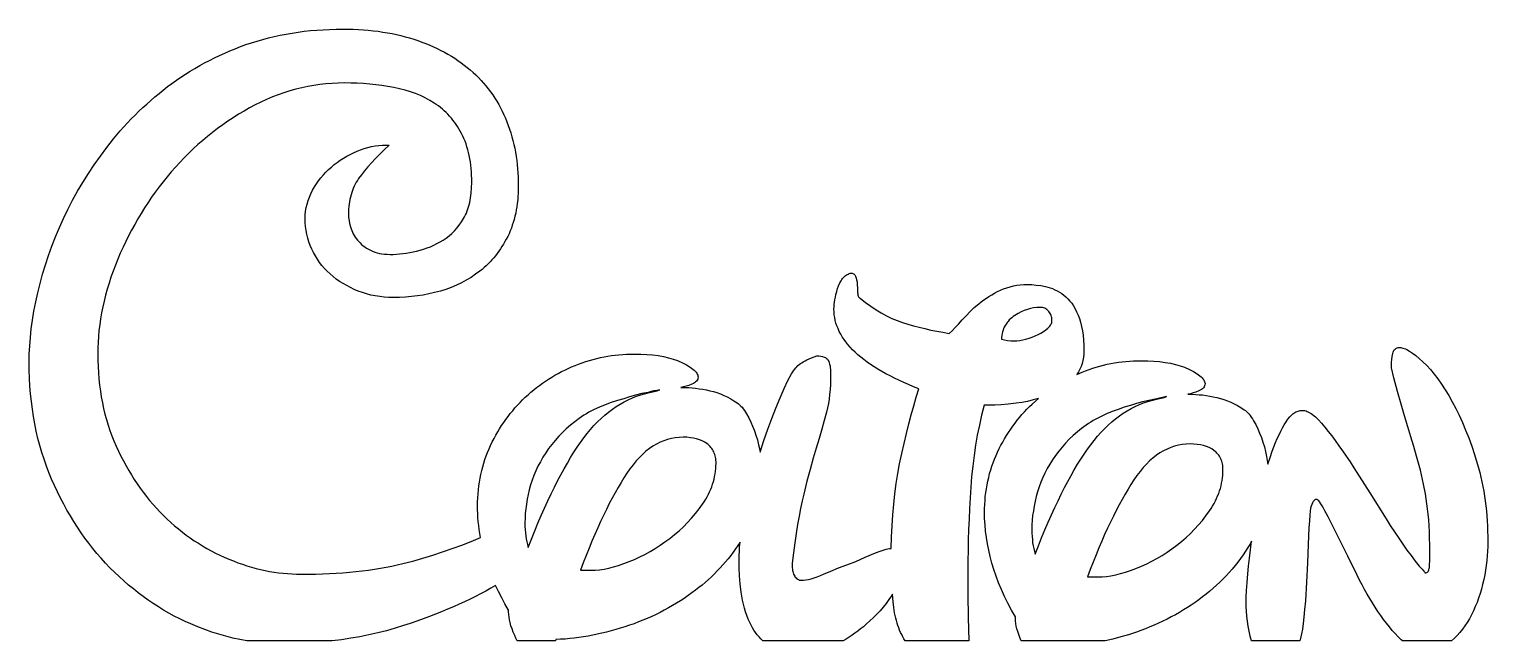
# Model space of a CAD drawing. Extents: x 26 to 177, y 23 to 86.
import ezdxf

# ---------------------------------------------------------------- set-up
doc = ezdxf.new("R2010")
doc.units = 0
doc.layers.add('CAMADA_1', color=18, linetype='CONTINUOUS')

msp = doc.modelspace()

# ---------------------------------------------------------------- linework, layer by layer
at = {"layer": 'CAMADA_1'}
for points in [[(48.51, 22.78), (47.78, 22.91), (47.06, 23.07), (46.33, 23.25), (45.6, 23.46), (44.88, 23.69), (44.15, 23.94), (43.42, 24.22), (42.69, 24.53), (42.12, 24.79), (41.54, 25.06), (40.98, 25.35), (40.42, 25.65), (39.87, 25.97), (39.33, 26.3), (38.8, 26.64), (38.27, 27), (37.75, 27.38), (37.24, 27.76), (36.73, 28.16), (36.23, 28.57), (35.74, 29), (35.26, 29.44), (34.78, 29.9), (34.31, 30.37), (33.85, 30.85), (33.4, 31.35), (32.96, 31.85), (32.54, 32.37), (32.12, 32.9), (31.71, 33.45), (31.32, 34), (30.94, 34.57), (30.56, 35.15), (30.2, 35.74), (29.85, 36.35), (29.51, 36.96), (29.18, 37.59), (28.86, 38.23), (28.56, 38.89), (28.26, 39.55), (27.98, 40.23), (27.71, 40.92), (27.47, 41.62), (27.24, 42.33), (27.03, 43.05), (26.84, 43.78), (26.67, 44.53), (26.51, 45.28), (26.38, 46.04), (26.26, 46.82), (26.16, 47.61), (26.08, 48.4), (26.01, 49.21), (25.97, 50.03), (25.94, 50.86), (25.93, 51.7), (25.94, 52.54), (25.99, 53.39), (26.06, 54.26), (26.15, 55.15), (26.28, 56.06), (26.43, 56.99), (26.61, 57.94), (26.82, 58.9), (27.06, 59.87), (27.32, 60.84), (27.61, 61.81), (27.93, 62.77), (28.28, 63.73), (28.65, 64.69), (29.06, 65.65), (29.49, 66.6), (29.95, 67.55), (30.43, 68.49), (30.95, 69.43), (31.5, 70.35), (32.07, 71.27), (32.68, 72.18), (33.31, 73.08), (33.97, 73.97), (34.32, 74.41), (34.66, 74.85), (35.02, 75.28), (35.38, 75.7), (35.75, 76.11), (36.13, 76.52), (36.51, 76.93), (36.91, 77.32), (37.3, 77.72), (37.71, 78.1), (38.12, 78.48), (38.54, 78.85), (38.96, 79.22), (39.4, 79.58), (39.83, 79.93), (40.28, 80.28), (40.73, 80.62), (41.2, 80.95), (41.66, 81.27), (42.14, 81.58), (42.62, 81.89), (43.11, 82.18), (43.61, 82.47), (44.11, 82.74), (44.62, 83.01), (45.14, 83.27), (45.67, 83.52), (46.2, 83.76), (46.74, 83.99), (47.29, 84.22), (47.85, 84.43), (48.41, 84.64), (48.98, 84.83), (49.56, 85.01), (50.14, 85.18), (50.73, 85.34), (51.33, 85.49), (51.94, 85.62), (52.56, 85.74), (53.18, 85.84), (53.81, 85.94), (54.45, 86.02), (55.1, 86.09), (55.75, 86.15), (56.41, 86.19), (57.08, 86.22), (57.76, 86.24), (58.44, 86.25), (58.99, 86.24), (59.53, 86.23), (60.06, 86.2), (60.58, 86.17), (61.09, 86.13), (61.6, 86.08), (62.1, 86.02), (62.59, 85.95), (63.07, 85.87), (63.55, 85.78), (64.01, 85.69), (64.47, 85.58), (64.92, 85.46), (65.37, 85.34), (65.8, 85.2), (66.23, 85.06), (66.65, 84.91), (67.06, 84.75), (67.46, 84.58), (67.86, 84.41), (68.24, 84.23), (68.62, 84.04), (68.99, 83.85), (69.35, 83.64), (69.71, 83.43), (70.05, 83.22), (70.39, 82.99), (70.71, 82.76), (71.03, 82.52), (71.35, 82.27), (71.65, 82.02), (71.95, 81.76), (72.23, 81.49), (72.51, 81.22), (72.78, 80.93), (73.04, 80.65), (73.29, 80.35), (73.53, 80.05), (73.76, 79.74), (73.99, 79.42), (74.2, 79.1), (74.41, 78.77), (74.61, 78.43), (74.79, 78.08), (74.97, 77.73), (75.14, 77.37), (75.31, 77.01), (75.46, 76.64), (75.6, 76.26), (75.74, 75.88), (75.86, 75.49), (75.98, 75.09), (76.08, 74.7), (76.18, 74.29), (76.27, 73.89), (76.35, 73.47), (76.42, 73.05), (76.48, 72.63), (76.53, 72.2), (76.57, 71.77), (76.6, 71.33), (76.63, 70.89), (76.64, 70.44), (76.64, 69.99), (76.64, 69.61), (76.63, 69.24), (76.61, 68.88), (76.58, 68.52), (76.54, 68.17), (76.49, 67.82), (76.43, 67.49), (76.37, 67.15), (76.3, 66.83), (76.21, 66.51), (76.12, 66.2), (76.02, 65.9), (75.92, 65.6), (75.8, 65.31), (75.68, 65.02), (75.54, 64.74), (75.4, 64.47), (75.26, 64.2), (75.11, 63.94), (74.95, 63.69), (74.79, 63.44), (74.62, 63.2), (74.45, 62.97), (74.27, 62.74), (74.09, 62.52), (73.9, 62.3), (73.71, 62.1), (73.51, 61.89), (73.31, 61.7), (73.1, 61.51), (72.88, 61.32), (72.66, 61.14), (72.21, 60.81), (71.74, 60.49), (71.25, 60.2), (70.75, 59.93), (70.23, 59.68), (69.69, 59.45), (69.13, 59.25), (68.56, 59.07), (67.97, 58.91), (67.38, 58.77), (66.78, 58.66), (66.18, 58.56), (65.57, 58.49), (64.95, 58.43), (64.32, 58.4), (63.69, 58.39), (63.21, 58.4), (62.73, 58.43), (62.27, 58.49), (61.81, 58.56), (61.36, 58.66), (60.91, 58.77), (60.48, 58.91), (60.05, 59.07), (59.63, 59.25), (59.23, 59.43), (58.85, 59.64), (58.47, 59.85), (58.12, 60.08), (57.77, 60.32), (57.44, 60.58), (57.13, 60.85), (56.83, 61.13), (56.55, 61.42), (56.29, 61.73), (56.04, 62.04), (55.81, 62.37), (55.6, 62.71), (55.4, 63.06), (55.22, 63.43), (55.07, 63.8), (54.93, 64.18), (54.81, 64.57), (54.72, 64.96), (54.64, 65.36), (54.59, 65.77), (54.56, 66.18), (54.55, 66.6), (54.56, 66.98), (54.59, 67.36), (54.65, 67.73), (54.74, 68.1), (54.84, 68.46), (54.98, 68.82), (55.13, 69.17), (55.31, 69.53), (55.51, 69.87), (55.72, 70.2), (55.94, 70.52), (56.18, 70.83), (56.43, 71.12), (56.69, 71.41), (56.97, 71.68), (57.26, 71.94), (57.56, 72.19), (57.87, 72.42), (58.19, 72.65), (58.52, 72.86), (58.85, 73.06), (59.2, 73.25), (59.56, 73.42), (59.92, 73.59), (60.29, 73.74), (60.67, 73.87), (61.04, 73.98), (61.42, 74.07), (61.79, 74.13), (62.17, 74.18), (62.55, 74.21), (62.93, 74.22), (63.27, 74.22), (62.75, 73.74), (62.27, 73.28), (61.83, 72.82), (61.42, 72.38), (61.03, 71.96), (60.69, 71.54), (60.37, 71.14), (60.09, 70.75), (59.96, 70.56), (59.84, 70.36), (59.73, 70.16), (59.63, 69.95), (59.53, 69.73), (59.45, 69.51), (59.37, 69.29), (59.3, 69.06), (59.24, 68.82), (59.18, 68.58), (59.14, 68.34), (59.1, 68.09), (59.07, 67.83), (59.05, 67.57), (59.04, 67.3), (59.03, 67.03), (59.05, 66.72), (59.09, 66.4), (59.15, 66.07), (59.25, 65.72), (59.3, 65.54), (59.37, 65.36), (59.45, 65.19), (59.53, 65.02), (59.63, 64.85), (59.73, 64.68), (59.84, 64.52), (59.97, 64.36), (60.1, 64.21), (60.24, 64.06), (60.39, 63.91), (60.56, 63.78), (60.73, 63.65), (60.92, 63.53), (61.11, 63.41), (61.32, 63.3), (61.54, 63.2), (61.76, 63.12), (62, 63.04), (62.25, 62.98), (62.51, 62.94), (62.78, 62.91), (63.06, 62.89), (63.35, 62.88), (63.67, 62.88), (64, 62.9), (64.33, 62.93), (64.67, 62.96), (65.02, 63.01), (65.38, 63.07), (65.74, 63.14), (66.1, 63.22), (66.47, 63.31), (66.83, 63.42), (67.18, 63.54), (67.53, 63.67), (67.87, 63.82), (68.21, 63.99), (68.53, 64.17), (68.85, 64.36), (69.17, 64.57), (69.46, 64.8), (69.75, 65.05), (70.02, 65.32), (70.28, 65.61), (70.52, 65.92), (70.75, 66.25), (70.97, 66.6), (71.07, 66.79), (71.17, 66.98), (71.26, 67.17), (71.34, 67.38), (71.42, 67.59), (71.49, 67.8), (71.55, 68.03), (71.61, 68.26), (71.66, 68.49), (71.7, 68.73), (71.77, 69.24), (71.8, 69.77), (71.82, 70.33), (71.81, 70.71), (71.8, 71.08), (71.78, 71.44), (71.75, 71.79), (71.71, 72.14), (71.67, 72.47), (71.62, 72.8), (71.55, 73.12), (71.48, 73.44), (71.4, 73.74), (71.32, 74.04), (71.22, 74.33), (71.12, 74.61), (71.01, 74.89), (70.89, 75.15), (70.76, 75.41), (70.62, 75.66), (70.48, 75.9), (70.34, 76.14), (70.19, 76.37), (70.03, 76.59), (69.86, 76.81), (69.7, 77.02), (69.52, 77.22), (69.34, 77.41), (69.16, 77.6), (68.96, 77.78), (68.77, 77.96), (68.56, 78.12), (68.36, 78.28), (68.14, 78.44), (67.92, 78.58), (67.47, 78.86), (66.99, 79.11), (66.5, 79.35), (65.99, 79.56), (65.45, 79.75), (64.9, 79.92), (64.33, 80.07), (63.73, 80.19), (63.12, 80.3), (62.51, 80.4), (61.88, 80.48), (61.25, 80.54), (60.6, 80.59), (59.95, 80.63), (59.28, 80.65), (58.61, 80.66), (57.97, 80.65), (57.33, 80.62), (56.69, 80.57), (56.06, 80.5), (55.43, 80.41), (54.81, 80.3), (54.19, 80.16), (53.57, 80.01), (52.96, 79.84), (52.35, 79.65), (51.75, 79.44), (51.15, 79.21), (50.55, 78.95), (49.96, 78.68), (49.37, 78.39), (48.79, 78.08), (48.21, 77.75), (47.64, 77.41), (47.09, 77.06), (46.54, 76.69), (46, 76.32), (45.46, 75.93), (44.94, 75.53), (44.43, 75.12), (43.93, 74.7), (43.43, 74.27), (42.95, 73.83), (42.47, 73.37), (42.01, 72.9), (41.55, 72.42), (41.1, 71.93), (40.66, 71.43), (40.23, 70.92), (39.82, 70.4), (39.41, 69.87), (39.01, 69.34), (38.63, 68.8), (38.26, 68.25), (37.89, 67.7), (37.54, 67.13), (37.2, 66.56), (36.87, 65.99), (36.55, 65.4), (36.24, 64.81), (35.94, 64.21), (35.66, 63.61), (35.38, 62.99), (35.12, 62.37), (34.87, 61.75), (34.63, 61.12), (34.41, 60.5), (34.21, 59.88), (34.02, 59.27), (33.85, 58.65), (33.7, 58.03), (33.56, 57.42), (33.44, 56.81), (33.33, 56.19), (33.24, 55.58), (33.17, 54.97), (33.12, 54.37), (33.07, 53.76), (33.05, 53.15), (33.04, 52.55), (33.05, 51.89), (33.07, 51.23), (33.11, 50.59), (33.16, 49.95), (33.23, 49.32), (33.31, 48.7), (33.41, 48.09), (33.52, 47.49), (33.65, 46.9), (33.79, 46.31), (33.94, 45.74), (34.11, 45.17), (34.3, 44.61), (34.5, 44.06), (34.72, 43.52), (34.95, 42.98), (35.19, 42.46), (35.44, 41.94), (35.7, 41.44), (35.97, 40.95), (36.25, 40.46), (36.53, 39.99), (36.82, 39.52), (37.13, 39.07), (37.44, 38.62), (37.76, 38.19), (38.09, 37.76), (38.42, 37.35), (38.77, 36.94), (39.12, 36.55), (39.49, 36.16), (39.86, 35.79), (40.24, 35.42), (40.62, 35.07), (41.01, 34.72), (41.41, 34.39), (41.81, 34.07), (42.22, 33.76), (42.63, 33.46), (43.05, 33.17), (43.48, 32.9), (43.91, 32.63), (44.35, 32.37), (44.79, 32.13), (45.24, 31.89), (45.7, 31.67), (46.16, 31.46), (46.63, 31.26), (47.1, 31.07), (47.57, 30.89), (48.04, 30.73), (48.51, 30.57), (48.98, 30.43), (49.45, 30.3), (49.92, 30.19), (50.39, 30.08), (50.86, 29.99), (51.32, 29.91), (51.79, 29.84), (52.26, 29.79), (52.73, 29.75), (53.19, 29.72), (53.66, 29.7), (54.12, 29.69), (54.88, 29.7), (55.62, 29.71), (56.35, 29.73), (57.07, 29.76), (57.77, 29.8), (58.46, 29.85), (59.14, 29.9), (59.81, 29.97), (60.46, 30.04), (61.1, 30.12), (61.72, 30.21), (62.34, 30.31), (62.94, 30.42), (63.53, 30.53), (64.1, 30.66), (64.66, 30.79), (65.72, 31.06), (66.76, 31.36), (67.79, 31.67), (68.8, 32), (69.8, 32.35), (70.79, 32.71), (71.76, 33.1), (72.72, 33.51), (72.65, 33.93), (72.59, 34.34), (72.54, 34.76), (72.49, 35.17), (72.46, 35.58), (72.44, 35.99), (72.42, 36.39), (72.42, 36.79), (72.42, 37.22), (72.44, 37.63), (72.47, 38.05), (72.5, 38.46), (72.55, 38.86), (72.61, 39.26), (72.68, 39.66), (72.76, 40.05), (72.85, 40.44), (72.95, 40.83), (73.06, 41.21), (73.18, 41.59), (73.31, 41.96), (73.46, 42.33), (73.61, 42.7), (73.77, 43.06), (73.95, 43.42), (74.13, 43.77), (74.31, 44.11), (74.51, 44.45), (74.71, 44.78), (74.91, 45.11), (75.13, 45.43), (75.35, 45.75), (75.58, 46.06), (75.81, 46.36), (76.06, 46.66), (76.3, 46.95), (76.56, 47.23), (76.82, 47.51), (77.09, 47.79), (77.37, 48.06), (77.65, 48.32), (77.94, 48.57), (78.24, 48.82), (78.54, 49.06), (78.84, 49.29), (79.15, 49.51), (79.46, 49.73), (79.78, 49.94), (80.11, 50.14), (80.44, 50.34), (80.78, 50.53), (81.12, 50.71), (81.46, 50.88), (81.82, 51.05), (82.17, 51.21), (82.54, 51.36), (82.9, 51.5), (83.27, 51.63), (83.64, 51.76), (84.01, 51.88), (84.39, 51.98), (84.77, 52.08), (85.15, 52.17), (85.53, 52.25), (85.92, 52.32), (86.3, 52.38), (86.69, 52.43), (87.08, 52.47), (87.48, 52.5), (87.87, 52.52), (88.27, 52.54), (88.67, 52.54), (89.34, 52.53), (89.97, 52.5), (90.57, 52.45), (91.15, 52.37), (91.7, 52.28), (92.21, 52.16), (92.7, 52.02), (93.16, 51.87), (93.66, 51.63), (94.09, 51.41), (94.45, 51.19), (94.61, 51.08), (94.75, 50.98), (94.87, 50.87), (94.98, 50.77), (95.07, 50.66), (95.14, 50.56), (95.2, 50.46), (95.24, 50.36), (95.27, 50.27), (95.28, 50.17), (95.27, 50.05), (95.24, 49.93), (95.19, 49.83), (95.12, 49.73), (95.03, 49.64), (94.92, 49.55), (94.79, 49.48), (94.64, 49.41), (94.33, 49.29), (94.04, 49.2), (93.76, 49.12), (93.5, 49.07), (93.58, 49.07), (93.94, 49.07), (94.31, 49.05), (94.67, 49.02), (95.03, 48.99), (95.4, 48.94), (95.77, 48.88), (96.14, 48.81), (96.5, 48.73), (96.87, 48.64), (97.24, 48.53), (97.6, 48.4), (97.95, 48.25), (98.31, 48.08), (98.66, 47.89), (99, 47.69), (99.34, 47.46), (99.47, 47.37), (99.59, 47.26), (99.72, 47.14), (99.84, 47.01), (99.96, 46.86), (100.08, 46.69), (100.2, 46.51), (100.31, 46.32), (100.54, 45.91), (100.75, 45.48), (100.94, 45.04), (101.12, 44.58), (101.28, 44.11), (101.43, 43.62), (101.56, 43.12), (101.67, 42.59), (101.71, 42.36), (102.11, 43.57), (102.51, 44.74), (102.93, 45.86), (103.35, 46.93), (103.8, 48.01), (104.22, 48.96), (104.6, 49.79), (104.96, 50.49), (105.18, 50.81), (105.29, 50.95), (105.4, 51.09), (105.52, 51.22), (105.64, 51.34), (105.76, 51.45), (105.89, 51.55), (106.03, 51.64), (106.19, 51.74), (106.37, 51.84), (106.57, 51.94), (107.03, 52.14), (107.58, 52.35), (107.81, 52.34), (108.01, 52.32), (108.19, 52.28), (108.35, 52.23), (108.48, 52.17), (108.6, 52.09), (108.7, 51.99), (108.77, 51.88), (108.83, 51.76), (108.88, 51.62), (108.92, 51.47), (108.96, 51.3), (108.99, 51.12), (109.01, 50.92), (109.02, 50.71), (109.02, 50.49), (109.02, 49.93), (109, 49.38), (108.96, 48.86), (108.92, 48.35), (108.86, 47.86), (108.79, 47.39), (108.7, 46.94), (108.6, 46.51), (108.37, 45.64), (108.12, 44.73), (107.85, 43.78), (107.54, 42.78), (107.22, 41.72), (106.9, 40.57), (106.57, 39.33), (106.23, 38), (106.06, 37.29), (105.9, 36.52), (105.75, 35.7), (105.59, 34.84), (105.45, 33.92), (105.31, 32.94), (105.17, 31.92), (105.04, 30.85), (105.04, 30.51), (105.05, 30.36), (105.06, 30.22), (105.08, 30.09), (105.11, 29.96), (105.14, 29.83), (105.19, 29.71), (105.24, 29.6), (105.3, 29.49), (105.36, 29.39), (105.44, 29.31), (105.51, 29.23), (105.59, 29.17), (105.68, 29.13), (105.77, 29.09), (105.87, 29.07), (105.98, 29.07), (106.22, 29.08), (106.47, 29.11), (106.74, 29.16), (107.02, 29.23), (107.32, 29.32), (107.63, 29.42), (107.96, 29.55), (108.3, 29.7), (109.04, 30.02), (109.84, 30.35), (110.71, 30.68), (111.65, 31.01), (112.62, 31.45), (113.68, 31.9), (114.15, 32.09), (114.37, 32.16), (114.58, 32.23), (114.78, 32.28), (114.96, 32.32), (115.14, 32.35), (115.31, 32.36), (115.34, 33.56), (115.39, 34.72), (115.47, 35.86), (115.57, 36.97), (115.69, 38.05), (115.83, 39.1), (116, 40.13), (116.18, 41.13), (116.41, 42.21), (116.64, 43.27), (116.88, 44.29), (117.13, 45.28), (117.38, 46.23), (117.64, 47.16), (117.9, 48.05), (118.17, 48.92), (117.63, 49.14), (117.11, 49.36), (116.6, 49.58), (116.11, 49.81), (115.64, 50.04), (115.18, 50.27), (114.74, 50.5), (114.32, 50.74), (113.92, 50.98), (113.53, 51.22), (113.16, 51.46), (112.81, 51.71), (112.47, 51.96), (112.16, 52.21), (111.85, 52.47), (111.57, 52.73), (111.3, 52.99), (111.05, 53.25), (110.82, 53.52), (110.61, 53.79), (110.41, 54.06), (110.23, 54.33), (110.07, 54.61), (109.92, 54.89), (109.79, 55.17), (109.68, 55.45), (109.58, 55.74), (109.51, 56.03), (109.45, 56.32), (109.4, 56.62), (109.38, 56.91), (109.37, 57.21), (109.38, 57.43), (109.39, 57.66), (109.42, 57.91), (109.46, 58.17), (109.52, 58.44), (109.58, 58.72), (109.66, 59.02), (109.75, 59.33), (109.85, 59.63), (109.98, 59.91), (110.11, 60.15), (110.19, 60.26), (110.27, 60.37), (110.35, 60.47), (110.44, 60.55), (110.53, 60.64), (110.63, 60.71), (110.73, 60.78), (110.84, 60.84), (110.95, 60.89), (111.06, 60.94), (111.16, 60.93), (111.26, 60.92), (111.34, 60.89), (111.41, 60.85), (111.48, 60.81), (111.53, 60.75), (111.58, 60.68), (111.61, 60.6), (111.67, 60.42), (111.72, 60.23), (111.76, 60.02), (111.78, 59.8), (111.81, 59.34), (111.82, 58.91), (111.83, 58.81), (111.84, 58.71), (111.86, 58.63), (111.89, 58.55), (111.92, 58.48), (111.97, 58.42), (112.02, 58.36), (112.08, 58.32), (112.63, 57.89), (113.18, 57.49), (113.73, 57.13), (114.28, 56.8), (114.83, 56.51), (115.38, 56.24), (115.66, 56.12), (115.93, 56.01), (116.21, 55.91), (116.48, 55.82), (117.04, 55.64), (117.61, 55.48), (118.19, 55.32), (118.79, 55.17), (119.4, 55.03), (120.02, 54.9), (120.66, 54.79), (121.31, 54.67), (121.61, 54.95), (121.94, 55.28), (122.29, 55.65), (122.66, 56.07), (123.06, 56.51), (123.48, 56.94), (123.92, 57.36), (124.4, 57.76), (124.64, 57.96), (124.9, 58.15), (125.17, 58.34), (125.44, 58.52), (125.73, 58.69), (126.02, 58.85), (126.33, 59.01), (126.64, 59.16), (126.96, 59.3), (127.29, 59.42), (127.63, 59.52), (127.97, 59.61), (128.33, 59.67), (128.69, 59.72), (129.06, 59.75), (129.43, 59.75), (129.87, 59.74), (130.32, 59.7), (130.8, 59.64), (131.3, 59.54), (131.55, 59.48), (131.8, 59.41), (132.04, 59.32), (132.28, 59.21), (132.52, 59.1), (132.75, 58.96), (132.98, 58.82), (133.2, 58.65), (133.42, 58.47), (133.63, 58.27), (133.83, 58.04), (134.02, 57.8), (134.2, 57.53), (134.37, 57.23), (134.53, 56.92), (134.68, 56.58), (134.82, 56.22), (134.94, 55.83), (135.04, 55.41), (135.13, 54.96), (135.19, 54.49), (135.24, 53.98), (135.27, 53.45), (135.28, 52.9), (135.26, 52.54), (135.23, 52.2), (135.17, 51.87), (135.09, 51.55), (134.99, 51.25), (134.86, 50.96), (134.71, 50.68), (134.54, 50.42), (135.09, 50.66), (135.46, 50.8), (135.83, 50.93), (136.2, 51.06), (136.57, 51.18), (136.95, 51.28), (137.33, 51.38), (137.71, 51.47), (138.09, 51.55), (138.47, 51.62), (138.86, 51.68), (139.25, 51.73), (139.64, 51.77), (140.04, 51.8), (140.43, 51.82), (140.83, 51.84), (141.23, 51.84), (141.9, 51.83), (142.53, 51.8), (143.13, 51.75), (143.71, 51.67), (144.26, 51.58), (144.77, 51.46), (145.26, 51.32), (145.72, 51.16), (146.22, 50.93), (146.65, 50.71), (147.01, 50.49), (147.17, 50.38), (147.31, 50.28), (147.43, 50.17), (147.54, 50.07), (147.63, 49.96), (147.7, 49.86), (147.76, 49.76), (147.8, 49.66), (147.83, 49.57), (147.84, 49.47), (147.83, 49.35), (147.8, 49.23), (147.75, 49.13), (147.68, 49.03), (147.59, 48.94), (147.48, 48.85), (147.35, 48.78), (147.2, 48.71), (146.89, 48.59), (146.6, 48.5), (146.32, 48.42), (146.06, 48.37), (146.14, 48.37), (146.5, 48.37), (146.87, 48.35), (147.23, 48.32), (147.59, 48.29), (147.96, 48.24), (148.33, 48.18), (148.69, 48.11), (149.06, 48.03), (149.43, 47.94), (149.8, 47.83), (150.16, 47.69), (150.51, 47.55), (150.87, 47.38), (151.22, 47.19), (151.56, 46.99), (151.9, 46.76), (152.03, 46.67), (152.15, 46.56), (152.28, 46.44), (152.4, 46.31), (152.52, 46.16), (152.64, 45.99), (152.76, 45.81), (152.87, 45.62), (153.1, 45.21), (153.31, 44.78), (153.5, 44.34), (153.68, 43.88), (153.84, 43.41), (153.99, 42.92), (154.11, 42.42), (154.23, 41.89), (154.3, 41.49), (154.36, 41.1), (154.58, 41.79), (154.81, 42.46), (154.98, 42.91), (155.15, 43.35), (155.33, 43.76), (155.51, 44.15), (155.69, 44.52), (155.87, 44.87), (156.06, 45.2), (156.25, 45.51), (156.44, 45.79), (156.64, 46.03), (156.84, 46.23), (156.95, 46.32), (157.05, 46.4), (157.16, 46.47), (157.27, 46.53), (157.38, 46.58), (157.49, 46.62), (157.6, 46.65), (157.71, 46.67), (157.83, 46.69), (157.94, 46.69), (158.06, 46.69), (158.18, 46.67), (158.31, 46.63), (158.44, 46.58), (158.57, 46.52), (158.71, 46.45), (158.85, 46.36), (158.99, 46.26), (159.14, 46.14), (159.29, 46.01), (159.6, 45.72), (159.93, 45.36), (160.27, 44.96), (160.62, 44.51), (160.98, 44.04), (161.35, 43.55), (161.72, 43.03), (162.1, 42.49), (162.48, 41.93), (162.88, 41.34), (163.28, 40.72), (164.92, 38.15), (166.62, 35.43), (167.05, 34.74), (167.49, 34.08), (167.92, 33.43), (168.34, 32.81), (168.77, 32.2), (169.2, 31.62), (169.62, 31.06), (170.05, 30.52), (170.34, 30.23), (170.54, 30.01), (170.64, 29.89), (170.65, 29.86), (170.65, 29.85), (170.64, 29.84), (170.74, 29.85), (170.83, 29.88), (170.91, 29.92), (170.97, 29.98), (171.02, 30.06), (171.06, 30.15), (171.09, 30.27), (171.11, 30.4), (171.13, 30.7), (171.14, 31.08), (171.15, 32.05), (171.14, 32.75), (171.13, 33.44), (171.11, 34.09), (171.08, 34.72), (171.03, 35.33), (170.98, 35.91), (170.92, 36.47), (170.85, 37), (170.69, 38.03), (170.5, 39.03), (170.4, 39.53), (170.29, 40.01), (170.17, 40.5), (170.05, 40.98), (169.78, 41.94), (169.5, 42.94), (169.19, 43.95), (168.86, 45), (168.52, 46.11), (168.17, 47.33), (167.8, 48.65), (167.42, 50.08), (167.17, 51.1), (167.17, 51.43), (167.18, 51.7), (167.2, 51.97), (167.24, 52.27), (167.3, 52.58), (167.34, 52.73), (167.39, 52.85), (167.46, 52.96), (167.54, 53.05), (167.64, 53.12), (167.75, 53.17), (167.88, 53.2), (168.02, 53.21), (168.13, 53.21), (168.24, 53.19), (168.36, 53.16), (168.49, 53.12), (168.62, 53.07), (168.75, 53), (169.04, 52.84), (169.36, 52.63), (169.69, 52.38), (170.05, 52.08), (170.43, 51.73), (170.82, 51.34), (171.21, 50.92), (171.59, 50.45), (171.97, 49.95), (172.35, 49.42), (172.73, 48.84), (173.11, 48.23), (173.48, 47.58), (173.84, 46.9), (174.19, 46.18), (174.54, 45.43), (174.86, 44.65), (175.18, 43.83), (175.49, 42.99), (175.78, 42.1), (176.06, 41.19), (176.19, 40.72), (176.32, 40.25), (176.43, 39.77), (176.54, 39.28), (176.64, 38.8), (176.73, 38.3), (176.81, 37.8), (176.89, 37.3), (176.95, 36.78), (177.01, 36.27), (177.05, 35.75), (177.09, 35.22), (177.12, 34.69), (177.14, 34.15), (177.16, 33.61), (177.16, 33.06), (177.15, 32.57), (177.13, 32.09), (177.1, 31.6), (177.05, 31.1), (177, 30.61), (176.92, 30.12), (176.84, 29.62), (176.74, 29.13), (176.62, 28.63), (176.5, 28.15), (176.36, 27.68), (176.21, 27.22), (176.04, 26.77), (175.86, 26.33), (175.67, 25.9), (175.47, 25.48), (175.25, 25.08), (175.02, 24.7), (174.78, 24.33), (174.53, 23.98), (174.26, 23.65), (173.98, 23.34), (173.7, 23.05), (173.4, 22.78), (168.32, 22.78), (168.19, 22.9), (167.87, 23.21), (167.56, 23.53), (167.25, 23.87), (166.95, 24.23), (166.65, 24.6), (166.35, 24.99), (166.06, 25.4), (165.77, 25.82), (165.49, 26.26), (165.21, 26.71), (164.93, 27.17), (164.66, 27.63), (164.39, 28.11), (164.13, 28.59), (163.87, 29.09), (163.61, 29.59), (162.64, 31.55), (161.75, 33.36), (160.96, 34.96), (160.6, 35.65), (160.27, 36.28), (160.12, 36.56), (159.98, 36.8), (159.85, 37), (159.73, 37.17), (159.63, 37.3), (159.53, 37.39), (159.45, 37.45), (159.41, 37.46), (159.38, 37.46), (159.3, 37.45), (159.22, 37.41), (159.14, 37.33), (159.06, 37.23), (158.99, 37.1), (158.92, 36.94), (158.85, 36.75), (158.79, 36.53), (158.75, 36.25), (158.7, 35.81), (158.66, 35.23), (158.62, 34.5), (158.53, 32.79), (158.45, 30.86), (158.35, 28.86), (158.24, 26.92), (158.17, 26.03), (158.1, 25.24), (158.02, 24.57), (157.94, 24), (157.84, 23.52), (157.69, 22.9), (157.66, 22.78), (152.67, 22.78), (152.52, 23.28), (152.4, 23.78), (152.3, 24.29), (152.23, 24.81), (152.17, 25.35), (152.13, 25.86), (152.11, 26.31), (152.1, 26.71), (152.11, 27.31), (152.14, 28.01), (152.2, 28.82), (152.27, 29.72), (152.35, 30.52), (152.44, 31.36), (152.55, 32.22), (152.67, 33.11), (152.54, 32.88), (152.29, 32.48), (152.04, 32.09), (151.78, 31.7), (151.51, 31.32), (151.23, 30.95), (150.95, 30.59), (150.65, 30.23), (150.34, 29.88), (150.03, 29.54), (149.71, 29.2), (149.38, 28.87), (149.03, 28.55), (148.69, 28.24), (148.33, 27.93), (147.96, 27.63), (147.58, 27.33), (147.2, 27.04), (146.81, 26.77), (146.41, 26.49), (146.01, 26.23), (145.6, 25.98), (145.19, 25.73), (144.77, 25.49), (144.34, 25.26), (143.91, 25.03), (143.47, 24.82), (143.03, 24.61), (142.58, 24.41), (142.13, 24.22), (141.67, 24.04), (141.2, 23.86), (140.72, 23.69), (139.91, 23.42), (139.1, 23.18), (138.29, 22.97), (137.48, 22.78), (128.77, 22.78), (128.63, 23.11), (128.52, 23.43), (128.42, 23.74), (128.34, 24.03), (128.27, 24.31), (128.23, 24.58), (128.2, 24.84), (128.19, 25.09), (128.19, 25.26), (127.79, 25.97), (127.41, 26.69), (127.06, 27.39), (126.73, 28.09), (126.44, 28.79), (126.18, 29.48), (125.94, 30.17), (125.74, 30.85), (125.56, 31.52), (125.41, 32.19), (125.28, 32.85), (125.17, 33.51), (125.08, 34.17), (125.03, 34.81), (124.99, 35.46), (124.98, 36.09), (124.98, 36.52), (125, 36.93), (125.03, 37.35), (125.06, 37.76), (125.11, 38.16), (125.17, 38.56), (125.24, 38.96), (125.32, 39.35), (125.41, 39.74), (125.51, 40.13), (125.62, 40.51), (125.74, 40.89), (125.87, 41.26), (126.01, 41.63), (126.17, 42), (126.33, 42.36), (126.5, 42.72), (126.68, 43.07), (126.87, 43.41), (127.06, 43.75), (127.27, 44.08), (127.47, 44.41), (127.69, 44.73), (127.91, 45.05), (128.14, 45.36), (128.37, 45.66), (128.61, 45.96), (128.86, 46.25), (129.12, 46.53), (129.38, 46.81), (129.65, 47.09), (129.93, 47.35), (130.25, 47.65), (130.57, 47.93), (130.01, 47.77), (129.43, 47.63), (128.84, 47.52), (128.25, 47.44), (127.44, 47.34), (126.7, 47.28), (126.04, 47.24), (125.46, 47.22), (124.95, 47.22), (124.68, 46.2), (124.45, 45.17), (124.23, 44.12), (124.05, 43.07), (123.89, 42), (123.75, 40.91), (123.64, 39.82), (123.55, 38.72), (123.48, 37.61), (123.42, 36.51), (123.37, 35.41), (123.33, 34.32), (123.3, 33.24), (123.27, 32.17), (123.26, 31.1), (123.25, 30.04), (123.26, 27.6), (123.3, 25.21), (123.35, 22.78), (116.75, 22.78), (116.62, 22.99), (116.5, 23.21), (116.39, 23.43), (116.28, 23.66), (116.18, 23.89), (116.09, 24.13), (116, 24.37), (115.92, 24.62), (115.85, 24.88), (115.78, 25.14), (115.72, 25.4), (115.66, 25.68), (115.57, 26.24), (115.51, 26.82), (115.44, 27.64), (115.33, 27.46), (115.06, 27.06), (114.77, 26.67), (114.47, 26.29), (114.15, 25.91), (113.81, 25.55), (113.46, 25.19), (113.09, 24.84), (112.71, 24.5), (112.42, 24.25), (112.13, 24.02), (111.84, 23.8), (111.54, 23.58), (111.24, 23.37), (110.94, 23.17), (110.63, 22.97), (110.31, 22.78), (102, 22.78), (101.79, 22.99), (101.6, 23.2), (101.41, 23.42), (101.24, 23.65), (101.07, 23.89), (100.92, 24.14), (100.77, 24.4), (100.64, 24.67), (100.48, 25.03), (100.33, 25.4), (100.2, 25.79), (100.08, 26.18), (99.98, 26.58), (99.89, 26.99), (99.81, 27.41), (99.75, 27.84), (99.66, 28.7), (99.59, 29.54), (99.55, 30.37), (99.54, 31.18), (99.55, 31.63), (99.56, 32.09), (99.59, 32.55), (99.63, 33.02), (99.4, 32.66), (99.16, 32.31), (98.91, 31.97), (98.66, 31.63), (98.39, 31.3), (98.12, 30.97), (97.85, 30.65), (97.56, 30.34), (97.27, 30.03), (96.97, 29.73), (96.67, 29.43), (96.35, 29.14), (96.03, 28.85), (95.7, 28.57), (95.37, 28.3), (95.02, 28.03), (94.64, 27.75), (94.25, 27.47), (93.85, 27.19), (93.45, 26.93), (93.04, 26.68), (92.63, 26.43), (92.21, 26.19), (91.78, 25.96), (91.35, 25.73), (90.92, 25.52), (90.47, 25.31), (90.02, 25.11), (89.57, 24.92), (89.11, 24.74), (88.64, 24.56), (88.17, 24.39), (87.69, 24.23), (87.21, 24.08), (86.74, 23.94), (86.26, 23.81), (85.78, 23.68), (85.31, 23.57), (84.83, 23.46), (84.36, 23.37), (83.88, 23.28), (83.4, 23.2), (82.93, 23.13), (82.45, 23.07), (81.97, 23.01), (81.5, 22.97), (81.02, 22.94), (80.55, 22.91), (80.5, 22.78), (76.54, 22.78), (76.4, 23.06), (76.27, 23.33), (76.12, 23.69), (75.99, 24.03), (75.88, 24.35), (75.79, 24.67), (75.72, 24.97), (75.68, 25.25), (75.65, 25.53), (75.64, 25.79), (75.64, 25.96), (75.26, 26.61), (74.92, 27.25), (74.59, 27.9), (74.29, 28.53), (73.79, 28.24), (73.27, 27.95), (72.74, 27.67), (72.2, 27.39), (71.65, 27.11), (71.08, 26.84), (70.5, 26.57), (69.91, 26.31), (69.31, 26.05), (68.69, 25.79), (68.07, 25.54), (67.43, 25.3), (66.78, 25.06), (66.11, 24.82), (65.44, 24.59), (64.75, 24.36), (63.87, 24.09), (62.98, 23.83), (62.08, 23.61), (61.16, 23.4), (60.22, 23.21), (59.27, 23.05), (58.31, 22.9), (57.33, 22.78)], [(126.73, 54.08), (127.05, 54.01), (127.36, 53.95), (127.69, 53.92), (128.08, 53.91), (128.34, 53.92), (128.63, 53.95), (128.94, 54.01), (129.27, 54.08), (129.6, 54.17), (129.92, 54.28), (130.23, 54.41), (130.54, 54.55), (130.82, 54.7), (131.09, 54.87), (131.33, 55.04), (131.55, 55.22), (131.65, 55.32), (131.74, 55.42), (131.81, 55.52), (131.87, 55.62), (131.91, 55.72), (131.95, 55.82), (131.97, 55.92), (131.97, 56.03), (131.97, 56.15), (131.95, 56.28), (131.93, 56.4), (131.89, 56.52), (131.84, 56.63), (131.78, 56.74), (131.72, 56.85), (131.64, 56.96), (131.55, 57.06), (131.45, 57.15), (131.35, 57.22), (131.23, 57.28), (131.11, 57.32), (130.98, 57.36), (130.85, 57.38), (130.7, 57.38), (130.39, 57.37), (130.07, 57.33), (129.75, 57.26), (129.42, 57.17), (129.1, 57.05), (128.78, 56.91), (128.45, 56.74), (128.12, 56.54), (127.96, 56.43), (127.81, 56.31), (127.67, 56.19), (127.54, 56.07), (127.42, 55.93), (127.31, 55.8), (127.21, 55.65), (127.12, 55.5), (127.03, 55.34), (126.96, 55.18), (126.9, 55.01), (126.84, 54.84), (126.8, 54.66), (126.77, 54.47), (126.74, 54.28)], [(89.35, 48.31), (90.24, 48.54), (91.04, 48.73), (91.19, 48.8), (91.25, 48.81), (91.3, 48.82), (91, 48.77), (90.71, 48.71), (90.41, 48.64), (90.11, 48.56), (89.45, 48.43), (88.8, 48.27), (88.18, 48.09), (87.57, 47.89), (86.91, 47.71), (86.27, 47.5), (85.65, 47.28), (85.06, 47.04), (84.5, 46.77), (84.23, 46.63), (83.96, 46.49), (83.7, 46.34), (83.45, 46.18), (83.2, 46.02), (82.96, 45.85), (82.49, 45.51), (82.05, 45.15), (81.62, 44.78), (81.21, 44.39), (80.83, 44), (80.46, 43.58), (80.11, 43.16), (79.78, 42.72), (79.48, 42.27), (79.19, 41.82), (78.93, 41.36), (78.68, 40.89), (78.46, 40.42), (78.26, 39.94), (78.08, 39.45), (77.92, 38.95), (77.78, 38.46), (77.66, 37.96), (77.56, 37.47), (77.48, 36.97), (77.41, 36.48), (77.37, 35.99), (77.34, 35.5), (77.33, 35.02), (77.33, 34.66), (77.35, 34.32), (77.38, 33.99), (77.41, 33.66), (77.46, 33.35), (77.52, 33.05), (77.59, 32.76), (77.67, 32.48), (78.01, 33.34), (78.34, 34.18), (78.68, 35), (79.02, 35.79), (79.36, 36.56), (79.7, 37.3), (80.04, 38.02), (80.38, 38.71), (80.72, 39.38), (81.05, 40.02), (81.39, 40.64), (81.73, 41.23), (82.07, 41.8), (82.41, 42.34), (82.75, 42.86), (83.09, 43.36), (83.43, 43.83), (83.78, 44.28), (84.13, 44.7), (84.49, 45.11), (84.86, 45.5), (85.24, 45.86), (85.62, 46.2), (86.01, 46.52), (86.4, 46.82), (86.8, 47.1), (87.21, 47.35), (87.63, 47.59), (88.05, 47.8), (88.48, 47.99), (88.91, 48.16)], [(141.91, 47.61), (142.8, 47.84), (143.6, 48.03), (143.75, 48.1), (143.81, 48.11), (143.86, 48.12), (143.56, 48.07), (143.26, 48.01), (142.97, 47.94), (142.67, 47.86), (142.01, 47.73), (141.36, 47.57), (140.74, 47.39), (140.13, 47.19), (139.47, 47.01), (138.83, 46.8), (138.21, 46.58), (137.62, 46.34), (137.06, 46.07), (136.79, 45.93), (136.52, 45.79), (136.26, 45.64), (136.01, 45.48), (135.76, 45.32), (135.52, 45.15), (135.05, 44.81), (134.61, 44.45), (134.18, 44.08), (133.77, 43.69), (133.38, 43.29), (133.02, 42.88), (132.67, 42.46), (132.34, 42.02), (132.04, 41.57), (131.75, 41.12), (131.49, 40.66), (131.24, 40.19), (131.02, 39.72), (130.82, 39.24), (130.64, 38.75), (130.48, 38.25), (130.34, 37.76), (130.22, 37.26), (130.12, 36.77), (130.04, 36.27), (129.97, 35.78), (129.92, 35.29), (129.9, 34.8), (129.89, 34.32), (129.89, 33.96), (129.91, 33.62), (129.94, 33.28), (129.97, 32.96), (130.02, 32.65), (130.08, 32.35), (130.15, 32.06), (130.23, 31.78), (130.57, 32.64), (130.9, 33.48), (131.24, 34.3), (131.58, 35.09), (131.92, 35.86), (132.26, 36.6), (132.6, 37.32), (132.94, 38.01), (133.27, 38.68), (133.61, 39.32), (133.95, 39.94), (134.29, 40.53), (134.63, 41.1), (134.97, 41.64), (135.31, 42.16), (135.64, 42.66), (135.99, 43.13), (136.34, 43.58), (136.69, 44), (137.05, 44.41), (137.42, 44.79), (137.8, 45.16), (138.18, 45.5), (138.57, 45.82), (138.96, 46.12), (139.36, 46.4), (139.77, 46.65), (140.19, 46.89), (140.61, 47.1), (141.03, 47.29), (141.47, 47.46)], [(93.75, 43.91), (93.33, 43.89), (92.92, 43.85), (92.52, 43.78), (92.12, 43.67), (91.73, 43.54), (91.34, 43.38), (90.97, 43.19), (90.6, 42.98), (90.24, 42.73), (89.88, 42.45), (89.54, 42.15), (89.2, 41.81), (88.86, 41.45), (88.54, 41.05), (88.22, 40.63), (87.91, 40.18), (87.6, 39.71), (87.3, 39.21), (86.99, 38.69), (86.69, 38.15), (86.39, 37.6), (86.08, 37.02), (85.78, 36.42), (85.48, 35.8), (85.18, 35.16), (84.88, 34.5), (84.58, 33.82), (84.28, 33.12), (83.98, 32.4), (83.68, 31.65), (83.38, 30.89), (83.09, 30.11), (84.19, 30.11), (84.62, 30.12), (85.07, 30.16), (85.53, 30.23), (86.02, 30.33), (86.52, 30.45), (87.04, 30.61), (87.57, 30.79), (88.12, 31), (88.68, 31.23), (89.23, 31.48), (89.77, 31.75), (90.3, 32.04), (90.83, 32.35), (91.35, 32.69), (91.85, 33.04), (92.36, 33.41), (92.84, 33.8), (93.31, 34.2), (93.77, 34.62), (94.2, 35.06), (94.61, 35.51), (95.01, 35.98), (95.38, 36.46), (95.74, 36.96), (95.91, 37.22), (96.07, 37.47), (96.22, 37.73), (96.35, 37.99), (96.48, 38.25), (96.59, 38.51), (96.7, 38.77), (96.79, 39.04), (96.87, 39.3), (96.94, 39.57), (97, 39.84), (97.05, 40.11), (97.09, 40.38), (97.12, 40.65), (97.13, 40.92), (97.14, 41.2), (97.14, 41.36), (97.13, 41.53), (97.11, 41.68), (97.08, 41.83), (97.05, 41.98), (97.01, 42.12), (96.96, 42.25), (96.91, 42.38), (96.85, 42.51), (96.78, 42.63), (96.7, 42.74), (96.62, 42.85), (96.52, 42.95), (96.43, 43.05), (96.32, 43.14), (96.21, 43.23), (95.97, 43.39), (95.71, 43.53), (95.43, 43.64), (95.13, 43.74), (94.81, 43.81), (94.48, 43.86), (94.12, 43.9)], [(146.31, 43.21), (145.89, 43.19), (145.48, 43.15), (145.08, 43.08), (144.68, 42.97), (144.29, 42.84), (143.9, 42.68), (143.53, 42.49), (143.16, 42.27), (142.8, 42.03), (142.44, 41.75), (142.1, 41.45), (141.76, 41.11), (141.42, 40.75), (141.1, 40.35), (140.78, 39.93), (140.47, 39.48), (140.16, 39.01), (139.86, 38.51), (139.55, 37.99), (139.25, 37.45), (138.94, 36.9), (138.64, 36.32), (138.34, 35.72), (138.04, 35.1), (137.74, 34.46), (137.43, 33.8), (137.13, 33.12), (136.84, 32.42), (136.54, 31.7), (136.24, 30.95), (135.94, 30.19), (135.64, 29.41), (136.75, 29.41), (137.18, 29.42), (137.63, 29.46), (138.09, 29.53), (138.58, 29.63), (139.08, 29.75), (139.6, 29.91), (140.13, 30.09), (140.68, 30.3), (141.24, 30.53), (141.79, 30.78), (142.33, 31.05), (142.86, 31.34), (143.39, 31.65), (143.9, 31.99), (144.41, 32.34), (144.92, 32.71), (145.4, 33.1), (145.87, 33.5), (146.32, 33.92), (146.76, 34.36), (147.17, 34.81), (147.57, 35.28), (147.94, 35.76), (148.3, 36.26), (148.47, 36.52), (148.63, 36.77), (148.78, 37.03), (148.91, 37.29), (149.04, 37.55), (149.15, 37.81), (149.26, 38.07), (149.35, 38.34), (149.43, 38.6), (149.5, 38.87), (149.56, 39.14), (149.61, 39.41), (149.65, 39.68), (149.68, 39.95), (149.69, 40.22), (149.7, 40.5), (149.7, 40.66), (149.68, 40.83), (149.67, 40.98), (149.64, 41.13), (149.61, 41.28), (149.57, 41.42), (149.52, 41.55), (149.47, 41.68), (149.4, 41.81), (149.34, 41.93), (149.26, 42.04), (149.18, 42.15), (149.08, 42.25), (148.99, 42.35), (148.88, 42.44), (148.77, 42.53), (148.53, 42.69), (148.27, 42.83), (147.99, 42.94), (147.69, 43.04), (147.37, 43.11), (147.04, 43.16), (146.68, 43.2)]]:
    msp.add_lwpolyline(points, close=True, dxfattribs=at)

doc.saveas('drawing.dxf')
